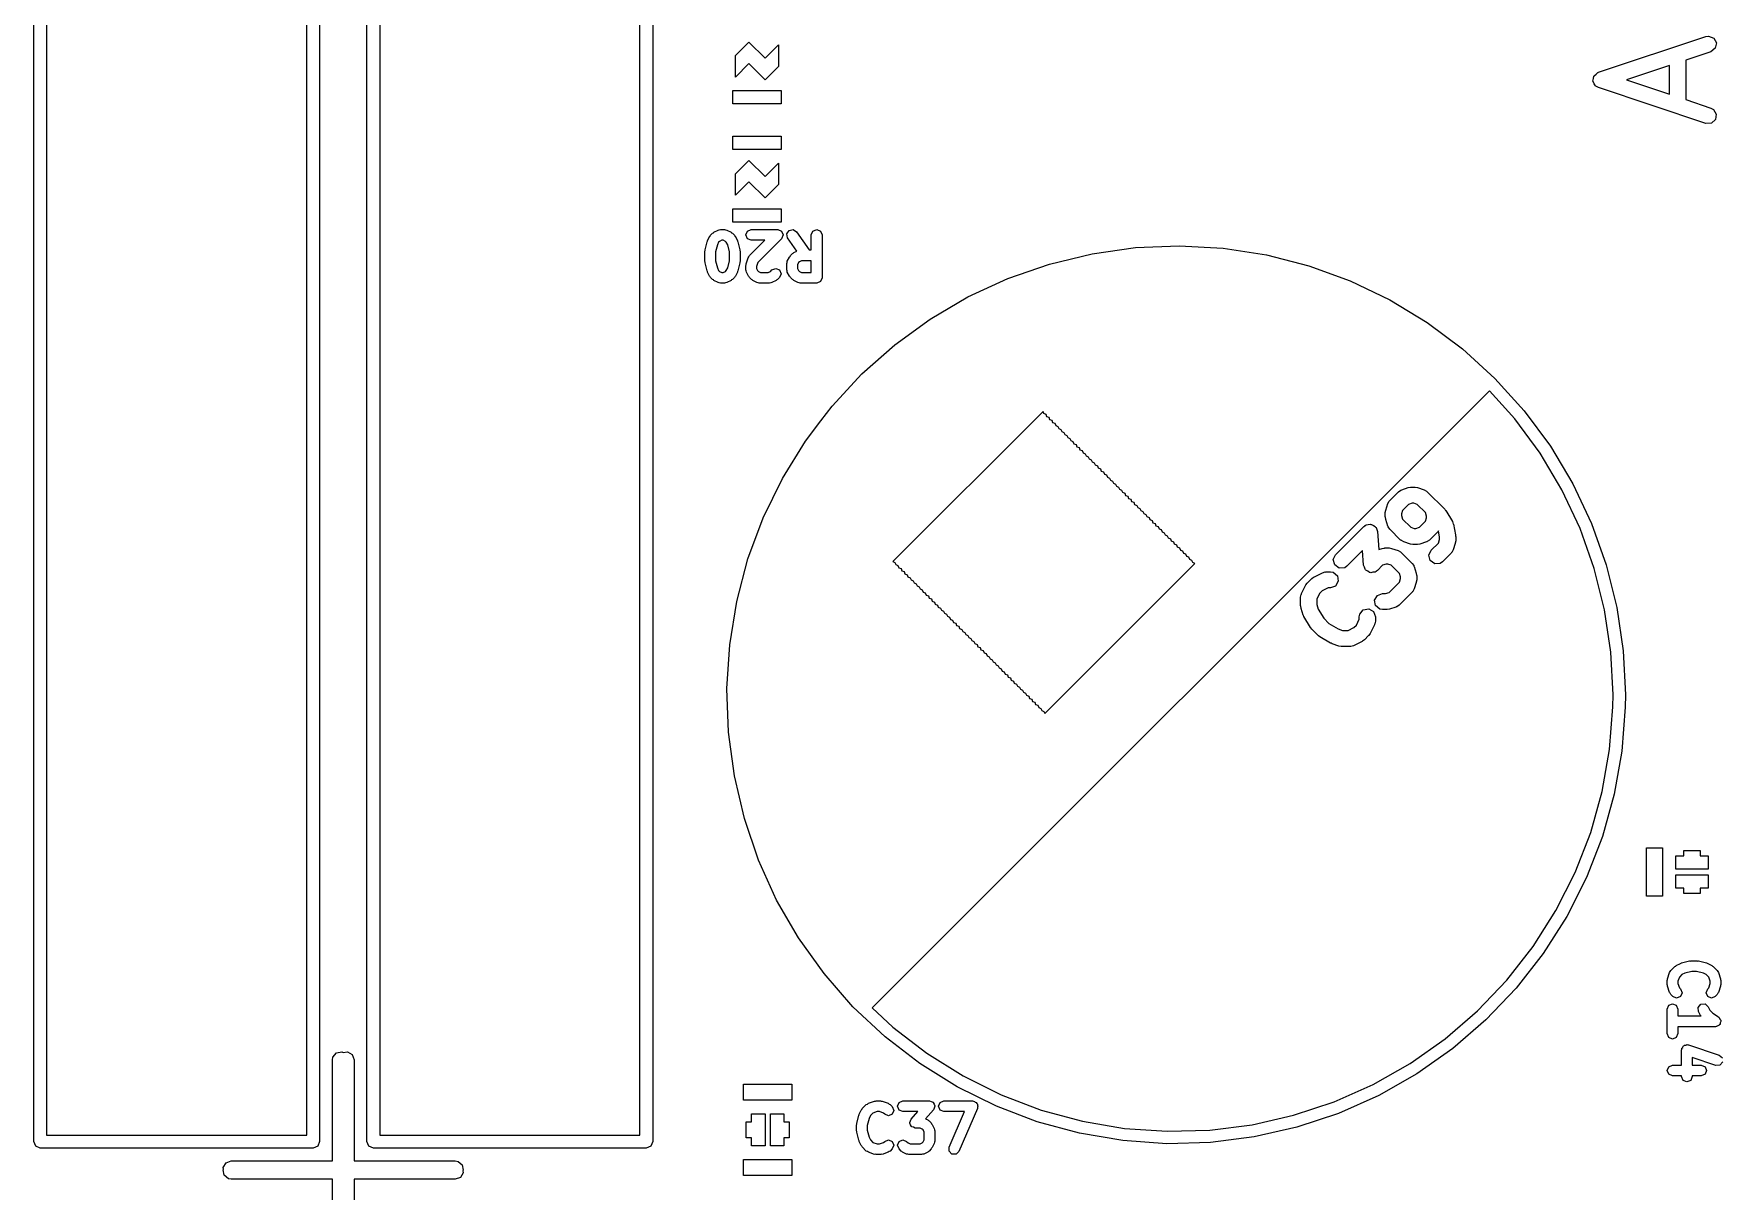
# Model space of a CAD drawing. Extents: x 99.7 to 144.3, y -109.9 to -50.
# Drawn here: x 119.12 to 134.82, y -71.07 to -60.3 of the extents above; entities that cross this region are included whole.
import ezdxf

# ---------------------------------------------------------------- set-up
doc = ezdxf.new("R2010")
doc.units = 0
doc.layers.add('BLACK', color=7, linetype='CONTINUOUS')

msp = doc.modelspace()

# ---------------------------------------------------------------- linework, layer by layer
at = {"layer": 'BLACK', "linetype": 'CONTINUOUS'}
for p, q in [((119.12, -70.61), (119.12, -50.29)), ((119.24, -50.35), (119.24, -70.55)), ((121.66, -70.55), (121.66, -50.35)), ((121.78, -50.29), (121.78, -70.61)), ((122.22, -70.61), (122.22, -50.29)), ((122.34, -50.35), (122.34, -70.55)), ((124.76, -70.55), (124.76, -50.35)), ((124.88, -52.9102), (124.88, -70.61)), ((125.65, -60.5), (125.775, -60.375)), ((125.775, -60.375), (125.925, -60.525)), ((125.925, -60.525), (126.05, -60.4)), ((126.05, -60.4), (126.05, -60.6)), ((133.679, -60.655), (134.679, -60.3217)), ((134.679, -60.3217), (134.704, -60.3179)), ((134.704, -60.3179), (134.752, -60.3367)), ((134.766, -60.4321), (134.726, -60.464)), ((134.752, -60.3367), (134.777, -60.3819)), ((134.777, -60.3819), (134.766, -60.4321)), ((125.65, -60.7), (125.65, -60.5)), ((125.775, -60.575), (125.65, -60.7)), ((125.925, -60.725), (125.775, -60.575)), ((126.05, -60.6), (125.925, -60.725)), ((134.342, -60.5922), (133.94, -60.7262)), ((134.342, -60.8602), (134.342, -60.5922)), ((134.726, -60.464), (134.492, -60.5422)), ((134.492, -60.5422), (134.492, -60.9102)), ((133.628, -60.7372), (133.633, -60.7139)), ((133.629, -60.7391), (133.628, -60.7372)), ((133.629, -60.7412), (133.629, -60.7391)), ((133.641, -60.7614), (133.629, -60.7412)), ((133.633, -60.7139), (133.636, -60.6905)), ((133.636, -60.6905), (133.638, -60.689)), ((133.638, -60.6869), (133.657, -60.6722)), ((133.638, -60.689), (133.638, -60.6869)), ((133.653, -60.7823), (133.641, -60.7614)), ((133.657, -60.6722), (133.675, -60.6564)), ((133.675, -60.6564), (133.677, -60.6564)), ((133.677, -60.6564), (133.679, -60.655)), ((133.94, -60.7262), (134.342, -60.8602)), ((125.625, -60.95), (125.625, -60.825)), ((125.625, -60.825), (126.075, -60.825)), ((126.075, -60.825), (126.075, -60.95)), ((133.655, -60.7831), (133.653, -60.7823)), ((133.656, -60.7849), (133.655, -60.7831)), ((133.679, -60.7973), (133.656, -60.7849)), ((134.679, -61.1307), (133.679, -60.7973)), ((134.492, -60.9102), (134.726, -60.9884)), ((126.075, -60.95), (125.625, -60.95)), ((134.726, -60.9884), (134.749, -61.0008)), ((134.749, -61.0008), (134.776, -61.0445)), ((134.776, -61.0445), (134.768, -61.0952)), ((134.73, -61.1293), (134.679, -61.1307)), ((134.768, -61.0952), (134.73, -61.1293)), ((125.625, -61.375), (125.625, -61.25)), ((125.625, -61.25), (126.075, -61.25)), ((126.075, -61.375), (125.625, -61.375)), ((126.075, -61.25), (126.075, -61.375)), ((125.65, -61.6), (125.775, -61.475)), ((125.775, -61.475), (125.925, -61.625)), ((125.925, -61.625), (126.05, -61.5)), ((126.05, -61.5), (126.05, -61.7)), ((125.65, -61.8), (125.65, -61.6)), ((125.775, -61.675), (125.65, -61.8)), ((125.925, -61.825), (125.775, -61.675)), ((126.05, -61.7), (125.925, -61.825)), ((125.625, -62.05), (125.625, -61.925)), ((125.625, -61.925), (126.075, -61.925)), ((126.075, -61.925), (126.075, -62.05)), ((125.408, -62.1848), (125.414, -62.1794)), ((125.414, -62.1794), (125.417, -62.1718)), ((125.417, -62.1718), (125.436, -62.1527)), ((125.436, -62.1527), (125.444, -62.1496)), ((125.444, -62.1496), (125.449, -62.1434)), ((125.449, -62.1434), (125.487, -62.1243)), ((125.487, -62.1243), (125.499, -62.1235)), ((125.499, -62.1235), (125.51, -62.119)), ((125.51, -62.119), (125.548, -62.119)), ((125.548, -62.119), (125.558, -62.1235)), ((125.558, -62.1235), (125.57, -62.1243)), ((125.57, -62.1243), (125.608, -62.1434)), ((125.608, -62.1434), (125.613, -62.1496)), ((125.613, -62.1496), (125.621, -62.1527)), ((125.621, -62.1527), (125.64, -62.1718)), ((126.075, -62.05), (125.625, -62.05)), ((125.64, -62.1718), (125.643, -62.1794)), ((125.643, -62.1794), (125.649, -62.1848)), ((125.745, -62.169), (125.76, -62.1337)), ((125.76, -62.2044), (125.745, -62.169)), ((125.76, -62.1337), (125.795, -62.119)), ((125.795, -62.119), (126.043, -62.119)), ((126.043, -62.119), (126.078, -62.1337)), ((126.078, -62.1337), (126.093, -62.169)), ((126.093, -62.169), (126.078, -62.2044)), ((126.127, -62.1604), (126.148, -62.1281)), ((126.135, -62.1977), (126.127, -62.1604)), ((126.148, -62.1281), (126.185, -62.1198)), ((126.185, -62.1198), (126.217, -62.1404)), ((126.217, -62.1404), (126.336, -62.3095)), ((126.355, -62.169), (126.369, -62.1337)), ((126.355, -62.3095), (126.355, -62.169)), ((126.369, -62.1337), (126.405, -62.119)), ((126.405, -62.119), (126.44, -62.1337)), ((126.44, -62.1337), (126.455, -62.169)), ((126.455, -62.169), (126.455, -62.569)), ((125.364, -62.3214), (125.367, -62.3156)), ((125.364, -62.4167), (125.364, -62.3214)), ((125.366, -62.3093), (125.385, -62.2331)), ((125.367, -62.3156), (125.366, -62.3093)), ((125.385, -62.2331), (125.388, -62.2285)), ((125.388, -62.2285), (125.389, -62.2229)), ((125.389, -62.2229), (125.408, -62.1848)), ((125.481, -62.2627), (125.464, -62.3276)), ((125.464, -62.3276), (125.464, -62.4105)), ((125.493, -62.2368), (125.481, -62.2627)), ((125.501, -62.2292), (125.493, -62.2368)), ((125.521, -62.219), (125.501, -62.2292)), ((125.536, -62.219), (125.521, -62.219)), ((125.556, -62.2292), (125.536, -62.219)), ((125.564, -62.2368), (125.556, -62.2292)), ((125.577, -62.2627), (125.564, -62.2368)), ((125.593, -62.3276), (125.577, -62.2627)), ((125.593, -62.4105), (125.593, -62.3276)), ((125.649, -62.1848), (125.669, -62.2229)), ((125.669, -62.2229), (125.669, -62.2285)), ((125.669, -62.2285), (125.672, -62.2331)), ((125.672, -62.2331), (125.691, -62.3093)), ((125.691, -62.3093), (125.69, -62.3156)), ((125.69, -62.3156), (125.693, -62.3214)), ((125.693, -62.3214), (125.693, -62.4167)), ((125.795, -62.219), (125.76, -62.2044)), ((125.779, -62.3623), (125.922, -62.219)), ((125.922, -62.219), (125.795, -62.219)), ((126.078, -62.2044), (125.858, -62.4246)), ((126.221, -62.3196), (126.135, -62.1977)), ((126.187, -62.3401), (126.192, -62.3339)), ((126.192, -62.3339), (126.221, -62.3196)), ((126.336, -62.3095), (126.355, -62.3095)), ((128.967, -62.344), (129.371, -62.2872)), ((129.371, -62.2872), (129.779, -62.2701)), ((129.779, -62.2701), (130.187, -62.2929)), ((130.187, -62.2929), (130.591, -62.3554)), ((125.367, -62.4225), (125.364, -62.4167)), ((125.366, -62.4288), (125.367, -62.4225)), ((125.385, -62.505), (125.366, -62.4288)), ((125.464, -62.4105), (125.481, -62.4754)), ((125.481, -62.4754), (125.493, -62.5013)), ((125.564, -62.5013), (125.577, -62.4754)), ((125.577, -62.4754), (125.593, -62.4105)), ((125.691, -62.4288), (125.672, -62.505)), ((125.693, -62.4167), (125.69, -62.4225)), ((125.69, -62.4225), (125.691, -62.4288)), ((125.745, -62.4548), (125.748, -62.4472)), ((125.745, -62.4929), (125.745, -62.4548)), ((125.75, -62.5036), (125.745, -62.4929)), ((125.748, -62.439), (125.767, -62.3818)), ((125.748, -62.4472), (125.748, -62.439)), ((125.767, -62.3818), (125.774, -62.373)), ((125.774, -62.373), (125.779, -62.3623)), ((125.858, -62.4246), (125.845, -62.4629)), ((125.845, -62.4629), (125.845, -62.4811)), ((125.845, -62.4811), (125.855, -62.5013)), ((125.988, -62.4956), (126.024, -62.481)), ((126.024, -62.481), (126.059, -62.4956)), ((126.126, -62.4357), (126.131, -62.425)), ((126.126, -62.4929), (126.126, -62.4357)), ((126.131, -62.5036), (126.126, -62.4929)), ((126.131, -62.4134), (126.151, -62.3753)), ((126.131, -62.425), (126.131, -62.4134)), ((126.151, -62.3753), (126.157, -62.3699)), ((126.157, -62.3699), (126.16, -62.3623)), ((126.16, -62.3623), (126.179, -62.3432)), ((126.179, -62.3432), (126.187, -62.3401)), ((126.236, -62.4272), (126.226, -62.4475)), ((126.226, -62.4475), (126.226, -62.4811)), ((126.226, -62.4811), (126.236, -62.5013)), ((126.244, -62.4197), (126.236, -62.4272)), ((126.264, -62.4095), (126.244, -62.4197)), ((126.355, -62.4095), (126.264, -62.4095)), ((126.355, -62.519), (126.355, -62.4095)), ((128.184, -62.5744), (128.57, -62.4401)), ((128.57, -62.4401), (128.967, -62.344)), ((130.591, -62.3554), (130.986, -62.4569)), ((130.986, -62.4569), (131.37, -62.5966)), ((125.388, -62.5095), (125.385, -62.505)), ((125.389, -62.5152), (125.388, -62.5095)), ((125.408, -62.5533), (125.389, -62.5152)), ((125.414, -62.5587), (125.408, -62.5533)), ((125.417, -62.5663), (125.414, -62.5587)), ((125.436, -62.5854), (125.417, -62.5663)), ((125.444, -62.5885), (125.436, -62.5854)), ((125.449, -62.5947), (125.444, -62.5885)), ((125.487, -62.6138), (125.449, -62.5947)), ((125.499, -62.6146), (125.487, -62.6138)), ((125.493, -62.5013), (125.501, -62.5089)), ((125.51, -62.619), (125.499, -62.6146)), ((125.501, -62.5089), (125.521, -62.519)), ((125.548, -62.619), (125.51, -62.619)), ((125.521, -62.519), (125.536, -62.519)), ((125.536, -62.519), (125.556, -62.5089)), ((125.558, -62.6146), (125.548, -62.619)), ((125.556, -62.5089), (125.564, -62.5013)), ((125.57, -62.6138), (125.558, -62.6146)), ((125.608, -62.5947), (125.57, -62.6138)), ((125.613, -62.5885), (125.608, -62.5947)), ((125.621, -62.5854), (125.613, -62.5885)), ((125.64, -62.5663), (125.621, -62.5854)), ((125.643, -62.5587), (125.64, -62.5663)), ((125.649, -62.5533), (125.643, -62.5587)), ((125.669, -62.5152), (125.649, -62.5533)), ((125.672, -62.505), (125.669, -62.5096)), ((125.669, -62.5096), (125.669, -62.5152)), ((125.751, -62.5152), (125.75, -62.5036)), ((125.77, -62.5533), (125.751, -62.5152)), ((125.776, -62.5587), (125.77, -62.5533)), ((125.779, -62.5663), (125.776, -62.5587)), ((125.798, -62.5854), (125.779, -62.5663)), ((125.806, -62.5885), (125.798, -62.5854)), ((125.811, -62.5947), (125.806, -62.5885)), ((125.849, -62.6138), (125.811, -62.5947)), ((125.861, -62.6146), (125.849, -62.6138)), ((125.855, -62.5013), (125.863, -62.5089)), ((125.871, -62.619), (125.861, -62.6146)), ((125.863, -62.5089), (125.883, -62.519)), ((125.967, -62.619), (125.871, -62.619)), ((125.883, -62.519), (125.955, -62.519)), ((125.955, -62.519), (125.975, -62.5089)), ((125.977, -62.6146), (125.967, -62.619)), ((125.975, -62.5089), (125.988, -62.4956)), ((125.989, -62.6138), (125.977, -62.6146)), ((126.027, -62.5947), (125.989, -62.6138)), ((126.033, -62.5885), (126.027, -62.5947)), ((126.04, -62.5854), (126.033, -62.5885)), ((126.059, -62.5663), (126.04, -62.5854)), ((126.059, -62.4956), (126.074, -62.531)), ((126.074, -62.531), (126.059, -62.5663)), ((126.131, -62.5152), (126.131, -62.5036)), ((126.151, -62.5533), (126.131, -62.5152)), ((126.157, -62.5587), (126.151, -62.5533)), ((126.16, -62.5663), (126.157, -62.5587)), ((126.179, -62.5854), (126.16, -62.5663)), ((126.187, -62.5885), (126.179, -62.5854)), ((126.192, -62.5947), (126.187, -62.5885)), ((126.23, -62.6138), (126.192, -62.5947)), ((126.242, -62.6146), (126.23, -62.6138)), ((126.236, -62.5013), (126.244, -62.5089)), ((126.252, -62.619), (126.242, -62.6146)), ((126.244, -62.5089), (126.264, -62.519)), ((126.405, -62.619), (126.252, -62.619)), ((126.264, -62.519), (126.355, -62.519)), ((126.44, -62.6044), (126.405, -62.619)), ((126.455, -62.569), (126.44, -62.6044)), ((127.813, -62.7457), (128.184, -62.5744)), ((131.37, -62.5966), (131.738, -62.7731)), ((127.461, -62.9523), (127.813, -62.7457)), ((131.738, -62.7731), (132.087, -62.9846)), ((127.131, -63.1924), (127.461, -62.9523)), ((132.087, -62.9846), (132.414, -63.2293)), ((126.825, -63.4635), (127.131, -63.1924)), ((132.414, -63.2293), (132.716, -63.5046)), ((126.548, -63.7631), (126.825, -63.4635)), ((132.716, -63.5046), (132.989, -63.8081)), ((132.665, -63.6198), (126.921, -69.3634)), ((132.9, -63.8809), (132.665, -63.6198)), ((126.301, -64.0884), (126.445, -63.8988)), ((126.445, -63.8987), (126.548, -63.7631)), ((126.445, -63.8988), (126.445, -63.8987)), ((126.445, -63.8988), (126.445, -63.8988)), ((128.511, -63.813), (127.113, -65.2106)), ((128.519, -63.833), (128.511, -63.813)), ((128.511, -63.813), (128.511, -63.813)), ((128.539, -63.8413), (128.519, -63.833)), ((128.547, -63.8613), (128.539, -63.8413)), ((128.567, -63.8696), (128.547, -63.8613)), ((128.575, -63.8896), (128.567, -63.8696)), ((128.595, -63.8979), (128.575, -63.8896)), ((128.604, -63.9179), (128.595, -63.8979)), ((133.136, -64.2005), (132.9, -63.8809)), ((132.989, -63.8081), (133.232, -64.1368)), ((128.624, -63.9261), (128.604, -63.9179)), ((128.632, -63.9461), (128.624, -63.9261)), ((128.652, -63.9544), (128.632, -63.9461)), ((128.66, -63.9744), (128.652, -63.9544)), ((128.68, -63.9827), (128.66, -63.9744)), ((128.689, -64.0027), (128.68, -63.9827)), ((128.709, -64.011), (128.689, -64.0027)), ((128.717, -64.031), (128.709, -64.011)), ((128.737, -64.0393), (128.717, -64.031)), ((128.745, -64.0593), (128.737, -64.0393)), ((128.765, -64.0676), (128.745, -64.0593)), ((126.087, -64.4363), (126.301, -64.0884)), ((128.773, -64.0876), (128.765, -64.0676)), ((128.793, -64.0958), (128.773, -64.0876)), ((128.802, -64.1158), (128.793, -64.0958)), ((128.822, -64.1241), (128.802, -64.1158)), ((128.83, -64.1441), (128.822, -64.1241)), ((128.85, -64.1524), (128.83, -64.1441)), ((128.858, -64.1724), (128.85, -64.1524)), ((128.878, -64.1807), (128.858, -64.1724)), ((128.887, -64.2007), (128.878, -64.1807)), ((128.907, -64.209), (128.887, -64.2007)), ((128.915, -64.229), (128.907, -64.209)), ((133.339, -64.5416), (133.136, -64.2005)), ((133.232, -64.1368), (133.441, -64.4876)), ((128.935, -64.2373), (128.915, -64.229)), ((128.943, -64.2573), (128.935, -64.2373)), ((128.963, -64.2655), (128.943, -64.2573)), ((128.971, -64.2855), (128.963, -64.2655)), ((128.991, -64.2938), (128.971, -64.2855)), ((129, -64.3138), (128.991, -64.2938)), ((129.02, -64.3221), (129, -64.3138)), ((129.028, -64.3421), (129.02, -64.3221)), ((129.048, -64.3504), (129.028, -64.3421)), ((129.056, -64.3704), (129.048, -64.3504)), ((129.076, -64.3787), (129.056, -64.3704)), ((125.908, -64.8033), (126.087, -64.4363)), ((129.085, -64.3987), (129.076, -64.3787)), ((129.105, -64.407), (129.085, -64.3987)), ((129.113, -64.427), (129.105, -64.407)), ((129.133, -64.4353), (129.113, -64.427)), ((129.141, -64.4553), (129.133, -64.4353)), ((129.161, -64.4635), (129.141, -64.4553)), ((129.169, -64.4835), (129.161, -64.4635)), ((129.189, -64.4918), (129.169, -64.4835)), ((129.198, -64.5118), (129.189, -64.4918)), ((129.218, -64.5201), (129.198, -64.5118)), ((129.226, -64.5401), (129.218, -64.5201)), ((131.849, -64.5419), (131.909, -64.5217)), ((131.909, -64.5217), (131.931, -64.5185)), ((131.931, -64.5185), (131.933, -64.5179)), ((131.933, -64.5179), (131.973, -64.5179)), ((131.973, -64.5179), (131.995, -64.5218)), ((131.995, -64.5218), (131.997, -64.5217)), ((131.997, -64.5217), (132.058, -64.5419)), ((133.441, -64.4876), (133.615, -64.8571)), ((129.246, -64.5484), (129.226, -64.5401)), ((129.254, -64.5684), (129.246, -64.5484)), ((129.274, -64.5767), (129.254, -64.5684)), ((129.283, -64.5967), (129.274, -64.5767)), ((129.303, -64.605), (129.283, -64.5967)), ((129.311, -64.625), (129.303, -64.605)), ((129.331, -64.6332), (129.311, -64.625)), ((129.339, -64.6532), (129.331, -64.6332)), ((129.359, -64.6615), (129.339, -64.6532)), ((129.367, -64.6815), (129.359, -64.6615)), ((129.387, -64.6898), (129.367, -64.6815)), ((129.396, -64.7098), (129.387, -64.6898)), ((131.7, -64.7308), (131.72, -64.6702)), ((131.72, -64.6702), (131.733, -64.6473)), ((131.733, -64.6473), (131.736, -64.6449)), ((131.736, -64.6449), (131.738, -64.6409)), ((131.738, -64.6409), (131.819, -64.5601)), ((131.819, -64.5601), (131.841, -64.5451)), ((131.841, -64.5451), (131.845, -64.5447)), ((131.845, -64.5447), (131.849, -64.5419)), ((131.913, -64.6786), (131.857, -64.7344)), ((131.945, -64.6679), (131.913, -64.6786)), ((131.961, -64.6679), (131.945, -64.6679)), ((131.993, -64.6786), (131.961, -64.6679)), ((132.069, -64.7546), (131.993, -64.6786)), ((132.058, -64.5419), (132.08, -64.5543)), ((132.08, -64.5543), (132.083, -64.5582)), ((132.083, -64.5582), (132.087, -64.5601)), ((132.087, -64.5601), (132.249, -64.7217)), ((133.508, -64.901), (133.339, -64.5416)), ((125.766, -65.1861), (125.908, -64.8033)), ((129.416, -64.7181), (129.396, -64.7098)), ((129.424, -64.7381), (129.416, -64.7181)), ((129.444, -64.7464), (129.424, -64.7381)), ((129.452, -64.7664), (129.444, -64.7464)), ((129.472, -64.7747), (129.452, -64.7664)), ((129.481, -64.7947), (129.472, -64.7747)), ((129.501, -64.8029), (129.481, -64.7947)), ((129.509, -64.8229), (129.501, -64.8029)), ((129.529, -64.8312), (129.509, -64.8229)), ((129.537, -64.8512), (129.529, -64.8312)), ((131.696, -64.7545), (131.7, -64.7324)), ((131.696, -64.7949), (131.696, -64.7545)), ((131.697, -64.7965), (131.696, -64.7949)), ((131.7, -64.8186), (131.697, -64.7965)), ((131.7, -64.7324), (131.7, -64.7308)), ((131.72, -64.8792), (131.7, -64.8186)), ((131.857, -64.7344), (131.846, -64.7667)), ((131.846, -64.7667), (131.846, -64.7828)), ((131.846, -64.7828), (131.857, -64.815)), ((131.857, -64.815), (131.933, -64.891)), ((132.014, -64.891), (132.069, -64.8352)), ((132.08, -64.7869), (132.069, -64.7546)), ((132.069, -64.8352), (132.08, -64.803)), ((132.08, -64.803), (132.08, -64.7869)), ((132.249, -64.7217), (132.257, -64.734)), ((132.257, -64.734), (132.26, -64.7361)), ((132.26, -64.7361), (132.32, -64.8371)), ((132.32, -64.8371), (132.329, -64.8607)), ((129.557, -64.8595), (129.537, -64.8512)), ((129.565, -64.8795), (129.557, -64.8595)), ((129.585, -64.8878), (129.565, -64.8795)), ((129.594, -64.9078), (129.585, -64.8878)), ((129.614, -64.9161), (129.594, -64.9078)), ((129.622, -64.9361), (129.614, -64.9161)), ((129.642, -64.9444), (129.622, -64.9361)), ((129.65, -64.9644), (129.642, -64.9444)), ((129.67, -64.9727), (129.65, -64.9644)), ((129.679, -64.9927), (129.67, -64.9727)), ((129.699, -65.0009), (129.679, -64.9927)), ((129.707, -65.0209), (129.699, -65.0009)), ((131.233, -65.146), (131.496, -64.8833)), ((131.496, -64.8833), (131.505, -64.8768)), ((131.505, -64.8768), (131.507, -64.874)), ((131.507, -64.874), (131.51, -64.8733)), ((131.51, -64.8733), (131.517, -64.8684)), ((131.517, -64.8684), (131.537, -64.8666)), ((131.537, -64.8666), (131.557, -64.8618)), ((131.557, -64.8618), (131.562, -64.8644)), ((131.562, -64.8644), (131.568, -64.8639)), ((131.568, -64.8639), (131.585, -64.8755)), ((131.585, -64.8755), (131.603, -64.8844)), ((131.603, -64.8844), (131.606, -64.8899)), ((131.606, -64.8899), (131.61, -64.8933)), ((131.61, -64.8933), (131.616, -64.9129)), ((131.616, -64.9129), (131.624, -64.9314)), ((131.624, -64.9314), (131.635, -65.098)), ((131.723, -64.8828), (131.72, -64.8792)), ((131.723, -64.8872), (131.723, -64.8828)), ((131.738, -64.9086), (131.723, -64.8872)), ((131.839, -65.0096), (131.738, -64.9086)), ((131.933, -64.891), (131.965, -64.9018)), ((131.965, -64.9018), (131.981, -64.9018)), ((131.981, -64.9018), (132.014, -64.891)), ((132.188, -64.9288), (132.107, -65.0096)), ((132.19, -64.9253), (132.188, -64.9288)), ((132.201, -64.9842), (132.19, -64.9253)), ((132.191, -65.0373), (132.201, -65.005)), ((132.201, -65.005), (132.201, -64.9842)), ((132.329, -64.8607), (132.33, -64.861)), ((132.33, -64.861), (132.35, -64.962)), ((132.35, -64.962), (132.35, -64.9735)), ((132.35, -64.9735), (132.351, -64.9768)), ((132.351, -64.9768), (132.351, -65.0172)), ((133.641, -65.2751), (133.508, -64.901)), ((133.615, -64.8571), (133.752, -65.2418)), ((129.727, -65.0292), (129.707, -65.0209)), ((129.735, -65.0492), (129.727, -65.0292)), ((129.755, -65.0575), (129.735, -65.0492)), ((129.763, -65.0775), (129.755, -65.0575)), ((129.783, -65.0858), (129.763, -65.0775)), ((129.792, -65.1058), (129.783, -65.0858)), ((129.812, -65.1141), (129.792, -65.1058)), ((129.82, -65.1341), (129.812, -65.1141)), ((129.84, -65.1424), (129.82, -65.1341)), ((129.848, -65.1624), (129.84, -65.1424)), ((129.868, -65.1706), (129.848, -65.1624)), ((131.212, -65.1924), (131.233, -65.146)), ((131.485, -65.1063), (131.339, -65.252)), ((131.494, -65.2444), (131.485, -65.1063)), ((131.635, -65.098), (131.667, -65.0874)), ((131.667, -65.0874), (131.689, -65.0841)), ((131.689, -65.0841), (131.69, -65.0836)), ((131.69, -65.0836), (131.731, -65.0836)), ((131.731, -65.0836), (131.753, -65.0875)), ((131.753, -65.0875), (131.755, -65.0874)), ((131.755, -65.0874), (131.815, -65.1076)), ((131.815, -65.1076), (131.838, -65.12)), ((131.838, -65.12), (131.84, -65.1239)), ((131.843, -65.0115), (131.839, -65.0096)), ((131.84, -65.1239), (131.844, -65.1257)), ((131.846, -65.0153), (131.843, -65.0115)), ((131.844, -65.1257), (131.945, -65.2268)), ((131.869, -65.0277), (131.846, -65.0153)), ((131.929, -65.0479), (131.869, -65.0277)), ((131.931, -65.0479), (131.929, -65.0479)), ((131.953, -65.0518), (131.931, -65.0479)), ((131.993, -65.0518), (131.953, -65.0518)), ((131.995, -65.0512), (131.993, -65.0518)), ((132.017, -65.0479), (131.995, -65.0512)), ((132.078, -65.0277), (132.017, -65.0479)), ((132.081, -65.0249), (132.078, -65.0277)), ((132.086, -65.0245), (132.081, -65.0249)), ((132.107, -65.0096), (132.086, -65.0245)), ((132.101, -65.152), (132.122, -65.1055)), ((132.114, -65.2016), (132.101, -65.152)), ((132.122, -65.1055), (132.191, -65.0373)), ((132.309, -65.1308), (132.228, -65.2116)), ((132.311, -65.1267), (132.309, -65.1308)), ((132.315, -65.1244), (132.311, -65.1267)), ((132.327, -65.1015), (132.315, -65.1244)), ((132.347, -65.0409), (132.327, -65.1015)), ((132.351, -65.0172), (132.347, -65.0392)), ((132.347, -65.0392), (132.347, -65.0409)), ((125.661, -65.5809), (125.766, -65.1861)), ((127.113, -65.2106), (127.113, -65.2106)), ((127.113, -65.2106), (127.133, -65.2189)), ((127.133, -65.2189), (127.141, -65.2389)), ((127.141, -65.2389), (127.161, -65.2472)), ((127.161, -65.2472), (127.17, -65.2672)), ((127.17, -65.2672), (127.19, -65.2755)), ((127.19, -65.2755), (127.198, -65.2955)), ((127.198, -65.2955), (127.218, -65.3038)), ((127.218, -65.3038), (127.226, -65.3238)), ((128.528, -66.6253), (129.925, -65.2282)), ((129.877, -65.1906), (129.868, -65.1706)), ((129.897, -65.1989), (129.877, -65.1906)), ((129.905, -65.2189), (129.897, -65.1989)), ((129.925, -65.2272), (129.905, -65.2189)), ((129.925, -65.2282), (129.925, -65.2272)), ((131.031, -65.3541), (131.111, -65.3137)), ((131.111, -65.3137), (131.136, -65.3063)), ((131.136, -65.3063), (131.141, -65.3073)), ((131.141, -65.3073), (131.145, -65.3058)), ((131.145, -65.3058), (131.185, -65.3058)), ((131.185, -65.3058), (131.211, -65.3103)), ((131.211, -65.3103), (131.25, -65.3433)), ((131.225, -65.242), (131.212, -65.1924)), ((131.267, -65.2714), (131.225, -65.242)), ((131.318, -65.267), (131.267, -65.2714)), ((131.339, -65.252), (131.318, -65.267)), ((131.503, -65.2629), (131.494, -65.2444)), ((131.508, -65.2824), (131.503, -65.2629)), ((131.513, -65.2858), (131.508, -65.2824)), ((131.515, -65.2913), (131.513, -65.2858)), ((131.533, -65.3002), (131.515, -65.2913)), ((131.55, -65.3118), (131.533, -65.3002)), ((131.556, -65.3113), (131.55, -65.3118)), ((131.561, -65.314), (131.556, -65.3113)), ((131.581, -65.3091), (131.561, -65.314)), ((131.601, -65.3074), (131.581, -65.3091)), ((131.608, -65.3024), (131.601, -65.3074)), ((131.611, -65.3017), (131.608, -65.3024)), ((131.613, -65.2989), (131.611, -65.3017)), ((131.622, -65.2924), (131.613, -65.2989)), ((131.67, -65.2443), (131.622, -65.2924)), ((131.703, -65.2336), (131.67, -65.2443)), ((131.719, -65.2336), (131.703, -65.2336)), ((131.751, -65.2443), (131.719, -65.2336)), ((131.827, -65.3203), (131.751, -65.2443)), ((131.838, -65.3526), (131.827, -65.3203)), ((131.945, -65.2268), (131.96, -65.2481)), ((131.96, -65.2481), (131.961, -65.2526)), ((131.961, -65.2526), (131.964, -65.2561)), ((131.964, -65.2561), (131.984, -65.3167)), ((131.984, -65.3167), (131.987, -65.3389)), ((132.156, -65.231), (132.114, -65.2016)), ((132.207, -65.2266), (132.156, -65.231)), ((132.228, -65.2116), (132.207, -65.2266)), ((133.737, -65.6605), (133.641, -65.2751)), ((133.752, -65.2418), (133.85, -65.6381)), ((127.226, -65.3238), (127.246, -65.3321)), ((127.246, -65.3321), (127.254, -65.3521)), ((127.254, -65.3521), (127.274, -65.3603)), ((127.274, -65.3603), (127.283, -65.3803)), ((127.283, -65.3803), (127.303, -65.3886)), ((127.303, -65.3886), (127.311, -65.4086)), ((127.311, -65.4086), (127.331, -65.4169)), ((127.331, -65.4169), (127.339, -65.4369)), ((127.339, -65.4369), (127.359, -65.4452)), ((127.359, -65.4452), (127.368, -65.4652)), ((127.368, -65.4652), (127.388, -65.4735)), ((127.388, -65.4735), (127.396, -65.4935)), ((130.916, -65.5089), (130.957, -65.4281)), ((130.957, -65.4281), (130.97, -65.4101)), ((130.97, -65.4101), (130.971, -65.4086)), ((130.971, -65.4086), (131.011, -65.3682)), ((131.011, -65.3682), (131.029, -65.3553)), ((131.029, -65.3553), (131.031, -65.3541)), ((131.163, -65.4558), (131.109, -65.4829)), ((131.185, -65.4558), (131.163, -65.4558)), ((131.234, -65.4383), (131.185, -65.4558)), ((131.259, -65.3938), (131.234, -65.4383)), ((131.25, -65.3433), (131.259, -65.3938)), ((131.731, -65.4971), (131.827, -65.4009)), ((131.827, -65.4009), (131.838, -65.3686)), ((131.838, -65.3686), (131.838, -65.3526)), ((131.964, -65.4651), (131.951, -65.488)), ((131.984, -65.4045), (131.964, -65.4651)), ((131.988, -65.3808), (131.984, -65.4029)), ((131.984, -65.4029), (131.984, -65.4045)), ((131.987, -65.3389), (131.988, -65.3404)), ((131.988, -65.3404), (131.988, -65.3808)), ((125.596, -65.9841), (125.661, -65.5809)), ((127.396, -65.4935), (127.416, -65.5018)), ((127.416, -65.5018), (127.424, -65.5218)), ((127.424, -65.5218), (127.444, -65.5301)), ((127.444, -65.5301), (127.452, -65.5501)), ((127.452, -65.5501), (127.472, -65.5583)), ((127.472, -65.5583), (127.481, -65.5783)), ((127.481, -65.5783), (127.501, -65.5866)), ((127.501, -65.5866), (127.509, -65.6066)), ((127.509, -65.6066), (127.529, -65.6149)), ((127.529, -65.6149), (127.537, -65.6349)), ((130.908, -65.5424), (130.913, -65.5168)), ((130.908, -65.6232), (130.908, -65.5424)), ((130.909, -65.6248), (130.908, -65.6232)), ((130.912, -65.647), (130.909, -65.6248)), ((130.913, -65.5168), (130.916, -65.5133)), ((130.916, -65.5133), (130.916, -65.5089)), ((131.085, -65.5061), (131.058, -65.5601)), ((131.058, -65.5601), (131.058, -65.6111)), ((131.058, -65.6111), (131.072, -65.6523)), ((131.109, -65.4829), (131.085, -65.5061)), ((131.596, -65.5698), (131.622, -65.5254)), ((131.605, -65.6203), (131.596, -65.5698)), ((131.645, -65.6533), (131.605, -65.6203)), ((131.622, -65.5254), (131.67, -65.5078)), ((131.67, -65.5078), (131.698, -65.5078)), ((131.698, -65.5078), (131.731, -65.4971)), ((131.795, -65.6338), (131.734, -65.654)), ((131.798, -65.631), (131.795, -65.6338)), ((131.803, -65.6306), (131.798, -65.631)), ((131.824, -65.6157), (131.803, -65.6306)), ((131.945, -65.4945), (131.824, -65.6157)), ((131.947, -65.4904), (131.945, -65.4945)), ((131.951, -65.488), (131.947, -65.4904)), ((127.537, -65.6349), (127.557, -65.6432)), ((127.557, -65.6432), (127.566, -65.6632)), ((127.566, -65.6632), (127.586, -65.6715)), ((127.586, -65.6715), (127.594, -65.6915)), ((127.594, -65.6915), (127.614, -65.6998)), ((127.614, -65.6998), (127.622, -65.7198)), ((127.622, -65.7198), (127.642, -65.728)), ((127.642, -65.728), (127.65, -65.748)), ((127.65, -65.748), (127.67, -65.7563)), ((127.67, -65.7563), (127.679, -65.7763)), ((127.679, -65.7763), (127.699, -65.7846)), ((127.699, -65.7846), (127.707, -65.8046)), ((130.932, -65.7076), (130.912, -65.647)), ((130.935, -65.7104), (130.932, -65.7076)), ((130.939, -65.7224), (130.935, -65.7104)), ((131, -65.8235), (130.939, -65.7224)), ((131.072, -65.6523), (131.124, -65.7384)), ((131.124, -65.7384), (131.171, -65.7859)), ((131.171, -65.7859), (131.257, -65.8375)), ((131.427, -65.8011), (131.454, -65.747)), ((131.454, -65.7243), (131.458, -65.6986)), ((131.454, -65.747), (131.454, -65.7243)), ((131.458, -65.6986), (131.491, -65.6593)), ((131.491, -65.6593), (131.542, -65.6504)), ((131.542, -65.6504), (131.586, -65.6761)), ((131.586, -65.6761), (131.604, -65.7243)), ((131.599, -65.7903), (131.596, -65.7938)), ((131.604, -65.7647), (131.599, -65.7903)), ((131.604, -65.7243), (131.604, -65.7647)), ((131.67, -65.6578), (131.645, -65.6533)), ((131.711, -65.6578), (131.67, -65.6578)), ((131.712, -65.6573), (131.711, -65.6578)), ((131.734, -65.654), (131.712, -65.6573)), ((133.795, -66.0533), (133.737, -65.6605)), ((133.85, -65.6381), (133.91, -66.0421)), ((127.707, -65.8046), (127.727, -65.8129)), ((127.727, -65.8129), (127.735, -65.8329)), ((127.735, -65.8329), (127.755, -65.8412)), ((127.755, -65.8412), (127.764, -65.8612)), ((127.764, -65.8612), (127.784, -65.8695)), ((127.784, -65.8695), (127.792, -65.8895)), ((127.792, -65.8895), (127.812, -65.8977)), ((127.812, -65.8977), (127.82, -65.9178)), ((127.82, -65.9178), (127.84, -65.926)), ((127.84, -65.926), (127.848, -65.946)), ((127.848, -65.946), (127.868, -65.9543)), ((131.002, -65.8256), (131, -65.8235)), ((131.011, -65.8379), (131.002, -65.8256)), ((131.072, -65.8985), (131.011, -65.8379)), ((131.075, -65.9), (131.072, -65.8985)), ((131.086, -65.9098), (131.075, -65.9)), ((131.187, -65.9704), (131.086, -65.9098)), ((131.257, -65.8375), (131.299, -65.8513)), ((131.299, -65.8513), (131.349, -65.8513)), ((131.349, -65.8513), (131.404, -65.8242)), ((131.404, -65.8242), (131.427, -65.8011)), ((131.501, -65.9389), (131.483, -65.9518)), ((131.541, -65.8985), (131.501, -65.9389)), ((131.542, -65.897), (131.541, -65.8985)), ((131.555, -65.879), (131.542, -65.897)), ((131.596, -65.7982), (131.555, -65.879)), ((131.596, -65.7938), (131.596, -65.7982)), ((125.57, -66.3916), (125.596, -65.9841)), ((127.868, -65.9543), (127.877, -65.9743)), ((127.877, -65.9743), (127.897, -65.9826)), ((127.897, -65.9826), (127.905, -66.0026)), ((127.905, -66.0026), (127.925, -66.0109)), ((127.925, -66.0109), (127.933, -66.0309)), ((127.933, -66.0309), (127.953, -66.0392)), ((127.953, -66.0392), (127.962, -66.0592)), ((127.962, -66.0592), (127.982, -66.0675)), ((127.982, -66.0675), (127.99, -66.0875)), ((127.99, -66.0875), (128.01, -66.0957)), ((128.01, -66.0957), (128.018, -66.1157)), ((131.191, -65.9711), (131.187, -65.9704)), ((131.202, -65.9772), (131.191, -65.9711)), ((131.263, -65.9974), (131.202, -65.9772)), ((131.264, -65.9974), (131.263, -65.9974)), ((131.286, -66.0013), (131.264, -65.9974)), ((131.367, -66.0013), (131.286, -66.0013)), ((131.371, -65.9998), (131.367, -66.0013)), ((131.376, -66.0008), (131.371, -65.9998)), ((131.401, -65.9934), (131.376, -66.0008)), ((131.482, -65.953), (131.401, -65.9934)), ((131.483, -65.9518), (131.482, -65.953)), ((133.815, -66.45), (133.795, -66.0533)), ((133.91, -66.0421), (133.93, -66.45)), ((128.018, -66.1157), (128.038, -66.124)), ((128.038, -66.124), (128.046, -66.144)), ((128.046, -66.144), (128.066, -66.1523)), ((128.066, -66.1523), (128.075, -66.1723)), ((128.075, -66.1723), (128.095, -66.1806)), ((128.095, -66.1806), (128.103, -66.2006)), ((128.103, -66.2006), (128.123, -66.2089)), ((128.123, -66.2089), (128.131, -66.2289)), ((128.131, -66.2289), (128.151, -66.2372)), ((128.151, -66.2372), (128.16, -66.2572)), ((128.16, -66.2572), (128.18, -66.2654)), ((125.57, -66.3932), (125.57, -66.3916)), ((125.585, -66.7998), (125.57, -66.3932)), ((128.18, -66.2654), (128.188, -66.2854)), ((128.188, -66.2854), (128.208, -66.2937)), ((128.208, -66.2937), (128.216, -66.3137)), ((128.216, -66.3137), (128.236, -66.322)), ((128.236, -66.322), (128.244, -66.342)), ((128.244, -66.342), (128.264, -66.3503)), ((128.264, -66.3503), (128.273, -66.3703)), ((128.273, -66.3703), (128.293, -66.3786)), ((128.293, -66.3786), (128.301, -66.3986)), ((128.301, -66.3986), (128.321, -66.4069)), ((128.321, -66.4069), (128.329, -66.4269)), ((128.329, -66.4269), (128.349, -66.4352)), ((128.349, -66.4352), (128.358, -66.4552)), ((128.358, -66.4552), (128.378, -66.4634)), ((128.378, -66.4634), (128.386, -66.4834)), ((128.386, -66.4834), (128.406, -66.4917)), ((128.406, -66.4917), (128.414, -66.5117)), ((128.414, -66.5117), (128.434, -66.52)), ((128.434, -66.52), (128.442, -66.54)), ((128.442, -66.54), (128.462, -66.5483)), ((128.462, -66.5483), (128.471, -66.5683)), ((128.471, -66.5683), (128.491, -66.5766)), ((133.783, -66.9595), (133.813, -66.5635)), ((133.813, -66.5635), (133.815, -66.45)), ((133.928, -66.5667), (133.897, -66.9739)), ((133.93, -66.45), (133.928, -66.5667)), ((128.491, -66.5766), (128.499, -66.5966)), ((128.499, -66.5966), (128.519, -66.6049)), ((128.519, -66.6049), (128.527, -66.6249)), ((128.527, -66.6249), (128.528, -66.6253)), ((125.639, -67.2046), (125.585, -66.7998)), ((133.714, -67.3506), (133.783, -66.9595)), ((133.897, -66.9739), (133.826, -67.3761)), ((125.732, -67.6022), (125.639, -67.2046)), ((133.607, -67.7331), (133.714, -67.3506)), ((133.826, -67.3761), (133.716, -67.7694)), ((125.864, -67.9888), (125.732, -67.6022)), ((133.463, -68.1033), (133.607, -67.7331)), ((133.716, -67.7694), (133.569, -68.1502)), ((126.032, -68.3607), (125.864, -67.9888)), ((134.125, -68.325), (134.125, -67.875)), ((134.125, -67.875), (134.275, -67.875)), ((134.275, -67.875), (134.275, -68.325)), ((134.4, -68.075), (134.4, -67.95)), ((134.4, -67.95), (134.475, -67.95)), ((134.475, -67.95), (134.475, -67.9)), ((134.475, -67.9), (134.625, -67.9)), ((134.625, -67.9), (134.625, -67.95)), ((134.625, -67.95), (134.7, -67.95)), ((134.7, -67.95), (134.7, -68.075)), ((133.284, -68.4578), (133.463, -68.1033)), ((134.7, -68.075), (134.4, -68.075)), ((134.4, -68.25), (134.4, -68.125)), ((134.4, -68.125), (134.7, -68.125)), ((134.7, -68.125), (134.7, -68.25)), ((133.569, -68.1502), (133.384, -68.5147)), ((134.475, -68.25), (134.4, -68.25)), ((134.475, -68.3), (134.475, -68.25)), ((134.625, -68.3), (134.475, -68.3)), ((134.7, -68.25), (134.625, -68.25)), ((134.625, -68.25), (134.625, -68.3)), ((126.236, -68.7143), (126.032, -68.3607)), ((133.072, -68.7931), (133.284, -68.4578)), ((134.275, -68.325), (134.125, -68.325)), ((133.384, -68.5147), (133.166, -68.8595)), ((126.474, -69.0464), (126.236, -68.7143)), ((132.827, -69.1061), (133.072, -68.7931)), ((133.166, -68.8595), (132.914, -69.1813)), ((134.452, -68.9467), (134.528, -68.9277)), ((134.528, -68.9277), (134.535, -68.9286)), ((134.535, -68.9286), (134.54, -68.9262)), ((134.54, -68.9262), (134.598, -68.9262)), ((134.598, -68.9262), (134.603, -68.9286)), ((134.603, -68.9286), (134.61, -68.9277)), ((134.61, -68.9277), (134.686, -68.9467)), ((126.743, -69.3537), (126.474, -69.0464)), ((134.322, -69.0937), (134.341, -69.0366)), ((134.341, -69.0366), (134.348, -69.0278)), ((134.348, -69.0278), (134.353, -69.017)), ((134.353, -69.017), (134.391, -68.9789)), ((134.391, -68.9789), (134.398, -68.9758)), ((134.398, -68.9758), (134.404, -68.9696)), ((134.404, -68.9696), (134.442, -68.9505)), ((134.432, -69.0794), (134.419, -69.1176)), ((134.456, -69.0554), (134.432, -69.0794)), ((134.442, -68.9505), (134.448, -68.9501)), ((134.448, -68.9501), (134.452, -68.9467)), ((134.482, -69.0424), (134.456, -69.0554)), ((134.547, -69.0262), (134.482, -69.0424)), ((134.591, -69.0262), (134.547, -69.0262)), ((134.656, -69.0424), (134.591, -69.0262)), ((134.682, -69.0554), (134.656, -69.0424)), ((134.706, -69.0794), (134.682, -69.0554)), ((134.686, -68.9467), (134.691, -68.9501)), ((134.691, -68.9501), (134.696, -68.9505)), ((134.696, -68.9505), (134.734, -68.9696)), ((134.719, -69.1176), (134.706, -69.0794)), ((134.734, -68.9696), (134.74, -68.9758)), ((134.74, -68.9758), (134.747, -68.9789)), ((134.747, -68.9789), (134.785, -69.017)), ((134.785, -69.017), (134.79, -69.0278)), ((134.79, -69.0278), (134.797, -69.0366)), ((134.797, -69.0366), (134.816, -69.0937)), ((132.553, -69.3937), (132.827, -69.1061)), ((132.914, -69.1813), (132.633, -69.477)), ((134.319, -69.1095), (134.322, -69.1019)), ((134.319, -69.1476), (134.319, -69.1095)), ((134.322, -69.1552), (134.319, -69.1476)), ((134.322, -69.1019), (134.322, -69.0937)), ((134.322, -69.1634), (134.322, -69.1552)), ((134.341, -69.2206), (134.322, -69.1634)), ((134.348, -69.2294), (134.341, -69.2206)), ((134.353, -69.2401), (134.348, -69.2294)), ((134.372, -69.2592), (134.353, -69.2401)), ((134.419, -69.1176), (134.419, -69.1395)), ((134.419, -69.1395), (134.432, -69.1778)), ((134.432, -69.1778), (134.442, -69.1885)), ((134.442, -69.1885), (134.457, -69.2238)), ((134.457, -69.2238), (134.442, -69.2592)), ((134.681, -69.2238), (134.696, -69.1885)), ((134.696, -69.2592), (134.681, -69.2238)), ((134.696, -69.1885), (134.706, -69.1778)), ((134.706, -69.1778), (134.719, -69.1395)), ((134.719, -69.1395), (134.719, -69.1176)), ((134.785, -69.2401), (134.766, -69.2592)), ((134.79, -69.2294), (134.785, -69.2401)), ((134.797, -69.2206), (134.79, -69.2294)), ((134.816, -69.1634), (134.797, -69.2206)), ((134.816, -69.0937), (134.816, -69.1019)), ((134.816, -69.1019), (134.819, -69.1095)), ((134.819, -69.1476), (134.816, -69.1552)), ((134.816, -69.1552), (134.816, -69.1634)), ((134.819, -69.1095), (134.819, -69.1476)), ((127.041, -69.6332), (126.743, -69.3537)), ((126.921, -69.3634), (127.115, -69.5456)), ((132.253, -69.6532), (132.553, -69.3937)), ((134.319, -69.3762), (134.334, -69.3408)), ((134.319, -69.6048), (134.319, -69.3762)), ((134.334, -69.3408), (134.369, -69.3262)), ((134.369, -69.3262), (134.404, -69.3408)), ((134.407, -69.2738), (134.372, -69.2592)), ((134.404, -69.3408), (134.419, -69.3762)), ((134.442, -69.2592), (134.407, -69.2738)), ((134.419, -69.3762), (134.419, -69.4405)), ((134.607, -69.3604), (134.632, -69.3315)), ((134.61, -69.3986), (134.607, -69.3604)), ((134.629, -69.4366), (134.61, -69.3986)), ((134.632, -69.3315), (134.671, -69.3288)), ((134.671, -69.3288), (134.699, -69.3538)), ((134.731, -69.2738), (134.696, -69.2592)), ((134.699, -69.3538), (134.715, -69.3847)), ((134.715, -69.3847), (134.744, -69.4135)), ((134.766, -69.2592), (134.731, -69.2738)), ((127.115, -69.5456), (127.43, -69.7879)), ((132.633, -69.477), (132.323, -69.7439)), ((134.419, -69.4405), (134.634, -69.4405)), ((134.769, -69.5405), (134.419, -69.5405)), ((134.419, -69.5405), (134.419, -69.6048)), ((134.634, -69.4405), (134.629, -69.4366)), ((134.744, -69.4135), (134.797, -69.4489)), ((134.774, -69.5385), (134.769, -69.5405)), ((134.779, -69.5395), (134.774, -69.5385)), ((134.791, -69.5314), (134.779, -69.5395)), ((134.804, -69.5258), (134.791, -69.5314)), ((134.797, -69.4489), (134.8, -69.4532)), ((134.8, -69.4532), (134.804, -69.4551)), ((134.804, -69.4551), (134.81, -69.4686)), ((134.806, -69.5211), (134.804, -69.5258)), ((134.811, -69.5182), (134.806, -69.5211)), ((134.81, -69.4686), (134.818, -69.4807)), ((134.813, -69.5039), (134.811, -69.5182)), ((134.819, -69.4905), (134.813, -69.5039)), ((134.818, -69.4807), (134.817, -69.4857)), ((134.817, -69.4857), (134.819, -69.4905)), ((127.364, -69.8824), (127.041, -69.6332)), ((131.928, -69.8821), (132.253, -69.6532)), ((134.334, -69.6401), (134.319, -69.6048)), ((134.369, -69.6548), (134.334, -69.6401)), ((134.404, -69.6401), (134.369, -69.6548)), ((134.419, -69.6048), (134.404, -69.6401)), ((134.475, -69.7186), (134.48, -69.7124)), ((134.48, -69.7124), (134.492, -69.7116)), ((134.492, -69.7116), (134.502, -69.7071)), ((134.502, -69.7071), (134.51, -69.7103)), ((134.51, -69.7103), (134.518, -69.7097)), ((134.518, -69.7097), (134.804, -69.8049)), ((121.899, -69.848), (121.904, -69.8223)), ((121.899, -70.789), (121.899, -69.848)), ((121.904, -69.8223), (121.937, -69.783)), ((121.937, -69.783), (121.987, -69.7741)), ((121.987, -69.7741), (121.999, -69.7812)), ((121.999, -69.7812), (122.039, -69.7741)), ((122.039, -69.7741), (122.083, -69.7998)), ((122.083, -69.7998), (122.101, -69.848)), ((122.101, -69.848), (122.101, -70.789)), ((127.43, -69.7879), (127.767, -69.9983)), ((132.323, -69.7439), (131.99, -69.9793)), ((134.452, -69.7571), (134.456, -69.7495)), ((134.452, -69.8976), (134.452, -69.7571)), ((134.455, -69.7413), (134.463, -69.7325)), ((134.456, -69.7495), (134.455, -69.7413)), ((134.463, -69.7325), (134.467, -69.7218)), ((134.467, -69.7218), (134.475, -69.7186)), ((134.772, -69.8998), (134.552, -69.8265)), ((134.552, -69.8265), (134.552, -69.8976)), ((134.804, -69.8049), (134.833, -69.83)), ((134.836, -69.8682), (134.81, -69.8971)), ((127.711, -70.0988), (127.364, -69.8824)), ((127.767, -69.9983), (128.123, -70.1749)), ((131.583, -70.0783), (131.928, -69.8821)), ((131.99, -69.9793), (131.635, -70.181)), ((134.319, -69.9476), (134.334, -69.9123)), ((134.334, -69.983), (134.319, -69.9476)), ((134.334, -69.9123), (134.369, -69.8976)), ((134.369, -69.9976), (134.334, -69.983)), ((134.369, -69.8976), (134.452, -69.8976)), ((134.452, -69.9976), (134.369, -69.9976)), ((134.452, -70.0048), (134.452, -69.9976)), ((134.467, -70.0401), (134.452, -70.0048)), ((134.552, -70.0048), (134.538, -70.0401)), ((134.552, -69.8976), (134.636, -69.8976)), ((134.636, -69.9976), (134.552, -69.9976)), ((134.552, -69.9976), (134.552, -70.0048)), ((134.636, -69.8976), (134.671, -69.9123)), ((134.671, -69.983), (134.636, -69.9976)), ((134.671, -69.9123), (134.686, -69.9476)), ((134.686, -69.9476), (134.671, -69.983)), ((134.81, -69.8971), (134.772, -69.8998)), ((125.725, -70.225), (125.725, -70.075)), ((125.725, -70.075), (126.175, -70.075)), ((126.175, -70.075), (126.175, -70.225)), ((128.077, -70.2804), (127.711, -70.0988)), ((128.123, -70.1749), (128.494, -70.3159)), ((131.22, -70.2398), (131.583, -70.0783)), ((131.635, -70.181), (131.262, -70.3471)), ((134.502, -70.0548), (134.467, -70.0401)), ((134.538, -70.0401), (134.502, -70.0548)), ((126.175, -70.225), (125.725, -70.225)), ((126.801, -70.3538), (126.82, -70.3157)), ((126.82, -70.3157), (126.826, -70.3103)), ((126.826, -70.3103), (126.829, -70.3027)), ((126.829, -70.3027), (126.867, -70.2646)), ((126.867, -70.2646), (126.878, -70.2602)), ((126.878, -70.2602), (126.887, -70.2526)), ((126.887, -70.2526), (126.944, -70.2335)), ((126.929, -70.3437), (126.905, -70.3677)), ((126.968, -70.331), (126.929, -70.3437)), ((126.944, -70.2335), (126.952, -70.2341)), ((126.952, -70.2341), (126.96, -70.231)), ((126.96, -70.231), (126.998, -70.231)), ((126.99, -70.331), (126.968, -70.331)), ((127.028, -70.3437), (126.99, -70.331)), ((126.998, -70.231), (127.005, -70.2341)), ((127.005, -70.2341), (127.013, -70.2335)), ((127.013, -70.2335), (127.071, -70.2526)), ((127.038, -70.3544), (127.028, -70.3437)), ((127.071, -70.2526), (127.079, -70.2602)), ((127.079, -70.2602), (127.09, -70.2646)), ((127.09, -70.2646), (127.109, -70.2837)), ((127.109, -70.2837), (127.124, -70.319)), ((127.124, -70.319), (127.109, -70.3544)), ((127.157, -70.281), (127.172, -70.2456)), ((127.172, -70.3163), (127.157, -70.281)), ((127.172, -70.2456), (127.207, -70.231)), ((127.207, -70.331), (127.172, -70.3163)), ((127.207, -70.231), (127.455, -70.231)), ((127.345, -70.331), (127.207, -70.331)), ((127.284, -70.4004), (127.345, -70.331)), ((127.492, -70.3139), (127.419, -70.3977)), ((127.455, -70.231), (127.471, -70.2377)), ((127.471, -70.2377), (127.488, -70.2433)), ((127.488, -70.2433), (127.488, -70.2449)), ((127.488, -70.2449), (127.49, -70.2456)), ((127.49, -70.2456), (127.497, -70.2619)), ((127.498, -70.2972), (127.492, -70.3139)), ((127.497, -70.2619), (127.505, -70.2776)), ((127.505, -70.281), (127.498, -70.2972)), ((127.505, -70.2776), (127.504, -70.2793)), ((127.504, -70.2793), (127.505, -70.281)), ((127.538, -70.281), (127.553, -70.2456)), ((127.553, -70.3163), (127.538, -70.281)), ((127.553, -70.2456), (127.588, -70.231)), ((127.588, -70.331), (127.553, -70.3163)), ((127.588, -70.231), (127.855, -70.231)), ((127.779, -70.331), (127.588, -70.331)), ((127.637, -70.6613), (127.779, -70.331)), ((127.901, -70.3006), (127.729, -70.7006)), ((127.855, -70.231), (127.864, -70.2349)), ((127.864, -70.2349), (127.874, -70.235)), ((127.874, -70.235), (127.881, -70.2419)), ((127.881, -70.2419), (127.89, -70.2456)), ((127.89, -70.2456), (127.894, -70.2551)), ((127.894, -70.2551), (127.901, -70.2624)), ((127.901, -70.2624), (127.901, -70.272)), ((127.901, -70.272), (127.905, -70.281)), ((127.905, -70.281), (127.901, -70.2904)), ((127.901, -70.2904), (127.901, -70.3006)), ((128.458, -70.4254), (128.077, -70.2804)), ((128.494, -70.3159), (128.877, -70.4201)), ((130.843, -70.3652), (131.22, -70.2398)), ((125.75, -70.575), (125.75, -70.425)), ((125.75, -70.425), (125.8, -70.425)), ((125.8, -70.425), (125.8, -70.35)), ((125.8, -70.35), (125.925, -70.35)), ((125.925, -70.35), (125.925, -70.65)), ((125.975, -70.65), (125.975, -70.35)), ((125.975, -70.35), (126.1, -70.35)), ((126.1, -70.35), (126.1, -70.425)), ((126.1, -70.425), (126.15, -70.425)), ((126.15, -70.425), (126.15, -70.575)), ((126.776, -70.4524), (126.779, -70.4465)), ((126.776, -70.5095), (126.776, -70.4524)), ((126.778, -70.4403), (126.797, -70.3641)), ((126.779, -70.4465), (126.778, -70.4403)), ((126.797, -70.3641), (126.8, -70.3595)), ((126.8, -70.3595), (126.801, -70.3538)), ((126.892, -70.3936), (126.876, -70.4585)), ((126.876, -70.4585), (126.876, -70.5034)), ((126.905, -70.3677), (126.892, -70.3936)), ((127.074, -70.369), (127.038, -70.3544)), ((127.109, -70.3544), (127.074, -70.369)), ((127.271, -70.4333), (127.278, -70.4171)), ((127.272, -70.435), (127.271, -70.4333)), ((127.272, -70.4367), (127.272, -70.435)), ((127.279, -70.4524), (127.272, -70.4367)), ((127.278, -70.4171), (127.284, -70.4004)), ((127.286, -70.4687), (127.279, -70.4524)), ((127.288, -70.4694), (127.286, -70.4687)), ((127.289, -70.471), (127.288, -70.4694)), ((127.305, -70.4766), (127.289, -70.471)), ((127.321, -70.4833), (127.305, -70.4766)), ((127.367, -70.4833), (127.321, -70.4833)), ((127.387, -70.4935), (127.367, -70.4833)), ((127.395, -70.501), (127.387, -70.4935)), ((127.405, -70.5213), (127.395, -70.501)), ((127.419, -70.3977), (127.439, -70.4077)), ((127.439, -70.4077), (127.444, -70.4139)), ((127.444, -70.4139), (127.452, -70.417)), ((127.452, -70.417), (127.471, -70.4361)), ((127.471, -70.4361), (127.474, -70.4437)), ((127.474, -70.4437), (127.48, -70.4491)), ((127.48, -70.4491), (127.499, -70.4872)), ((127.499, -70.4872), (127.5, -70.4988)), ((127.5, -70.4988), (127.505, -70.5095)), ((128.852, -70.5325), (128.458, -70.4254)), ((128.877, -70.4201), (129.269, -70.4863)), ((129.269, -70.4863), (129.665, -70.514)), ((130.062, -70.5029), (130.456, -70.4531)), ((130.456, -70.4531), (130.843, -70.3652)), ((130.874, -70.476), (130.476, -70.5665)), ((131.262, -70.3471), (130.874, -70.476)), ((119.138, -70.6524), (119.12, -70.61)), ((119.18, -70.67), (119.138, -70.6524)), ((119.24, -70.55), (121.66, -70.55)), ((121.762, -70.6524), (121.72, -70.67)), ((121.78, -70.61), (121.762, -70.6524)), ((122.238, -70.6524), (122.22, -70.61)), ((122.28, -70.67), (122.238, -70.6524)), ((122.34, -70.55), (124.76, -70.55)), ((124.862, -70.6524), (124.82, -70.67)), ((124.88, -70.61), (124.862, -70.6524)), ((125.8, -70.575), (125.75, -70.575)), ((125.8, -70.65), (125.8, -70.575)), ((125.925, -70.65), (125.8, -70.65)), ((126.1, -70.65), (125.975, -70.65)), ((126.15, -70.575), (126.1, -70.575)), ((126.1, -70.575), (126.1, -70.65)), ((126.779, -70.5154), (126.776, -70.5095)), ((126.778, -70.5217), (126.779, -70.5154)), ((126.797, -70.5978), (126.778, -70.5217)), ((126.8, -70.6024), (126.797, -70.5978)), ((126.801, -70.6081), (126.8, -70.6024)), ((126.82, -70.6462), (126.801, -70.6081)), ((126.826, -70.6516), (126.82, -70.6462)), ((126.829, -70.6592), (126.826, -70.6516)), ((126.876, -70.5034), (126.892, -70.5683)), ((126.892, -70.5683), (126.905, -70.5942)), ((126.905, -70.5942), (126.929, -70.6182)), ((126.929, -70.6182), (126.968, -70.631)), ((126.968, -70.631), (126.99, -70.631)), ((126.99, -70.631), (127.028, -70.6182)), ((127.028, -70.6182), (127.038, -70.6075)), ((127.038, -70.6075), (127.074, -70.5929)), ((127.074, -70.5929), (127.109, -70.6075)), ((127.109, -70.6075), (127.124, -70.6429)), ((127.124, -70.6429), (127.109, -70.6782)), ((127.157, -70.6429), (127.172, -70.6075)), ((127.172, -70.6782), (127.157, -70.6429)), ((127.172, -70.6075), (127.207, -70.5929)), ((127.207, -70.5929), (127.242, -70.6075)), ((127.242, -70.6075), (127.256, -70.6208)), ((127.256, -70.6208), (127.276, -70.631)), ((127.276, -70.631), (127.367, -70.631)), ((127.367, -70.631), (127.387, -70.6208)), ((127.387, -70.6208), (127.395, -70.6132)), ((127.395, -70.6132), (127.405, -70.593)), ((127.405, -70.593), (127.405, -70.5213)), ((127.499, -70.6271), (127.48, -70.6652)), ((127.5, -70.6155), (127.499, -70.6271)), ((127.505, -70.6048), (127.5, -70.6155)), ((127.505, -70.5095), (127.505, -70.6048)), ((129.255, -70.6006), (128.852, -70.5325)), ((129.662, -70.6291), (129.255, -70.6006)), ((130.071, -70.6177), (129.662, -70.6291)), ((129.665, -70.514), (130.062, -70.5029)), ((130.476, -70.5665), (130.071, -70.6177)), ((121.72, -70.67), (119.18, -70.67)), ((120.884, -70.851), (120.91, -70.8065)), ((120.91, -70.8065), (120.958, -70.789)), ((120.958, -70.789), (121.899, -70.789)), ((122.101, -70.789), (123.042, -70.789)), ((124.82, -70.67), (122.28, -70.67)), ((123.042, -70.789), (123.068, -70.7935)), ((123.068, -70.7935), (123.107, -70.8265)), ((125.725, -70.925), (125.725, -70.775)), ((125.725, -70.775), (126.175, -70.775)), ((126.175, -70.775), (126.175, -70.925)), ((126.867, -70.6973), (126.829, -70.6592)), ((126.878, -70.7017), (126.867, -70.6973)), ((126.887, -70.7093), (126.878, -70.7017)), ((126.944, -70.7284), (126.887, -70.7093)), ((126.952, -70.7278), (126.944, -70.7284)), ((126.96, -70.731), (126.952, -70.7278)), ((126.998, -70.731), (126.96, -70.731)), ((127.005, -70.7278), (126.998, -70.731)), ((127.013, -70.7284), (127.005, -70.7278)), ((127.071, -70.7093), (127.013, -70.7284)), ((127.079, -70.7017), (127.071, -70.7093)), ((127.09, -70.6973), (127.079, -70.7017)), ((127.109, -70.6782), (127.09, -70.6973)), ((127.191, -70.6973), (127.172, -70.6782)), ((127.198, -70.7004), (127.191, -70.6973)), ((127.204, -70.7066), (127.198, -70.7004)), ((127.242, -70.7257), (127.204, -70.7066)), ((127.254, -70.7265), (127.242, -70.7257)), ((127.264, -70.731), (127.254, -70.7265)), ((127.379, -70.731), (127.264, -70.731)), ((127.389, -70.7265), (127.379, -70.731)), ((127.401, -70.7257), (127.389, -70.7265)), ((127.439, -70.7066), (127.401, -70.7257)), ((127.444, -70.7004), (127.439, -70.7066)), ((127.452, -70.6973), (127.444, -70.7004)), ((127.471, -70.6782), (127.452, -70.6973)), ((127.474, -70.6706), (127.471, -70.6782)), ((127.48, -70.6652), (127.474, -70.6706)), ((127.637, -70.6995), (127.637, -70.6613)), ((127.664, -70.7269), (127.637, -70.6995)), ((127.702, -70.7274), (127.664, -70.7269)), ((127.729, -70.7006), (127.702, -70.7274)), ((120.887, -70.8678), (120.884, -70.851)), ((120.884, -70.873), (120.887, -70.8678)), ((120.893, -70.9235), (120.884, -70.873)), ((120.932, -70.9565), (120.893, -70.9235)), ((120.958, -70.961), (120.932, -70.9565)), ((121.899, -70.961), (120.958, -70.961)), ((121.899, -71.902), (121.899, -70.961)), ((123.042, -70.961), (122.101, -70.961)), ((122.101, -70.961), (122.101, -71.902)), ((123.09, -70.9435), (123.042, -70.961)), ((123.116, -70.899), (123.09, -70.9435)), ((123.107, -70.8265), (123.116, -70.877)), ((123.116, -70.877), (123.113, -70.8822)), ((123.113, -70.8822), (123.116, -70.899)), ((126.175, -70.925), (125.725, -70.925))]:
    msp.add_line(p, q, dxfattribs=at)

doc.saveas('drawing.dxf')
